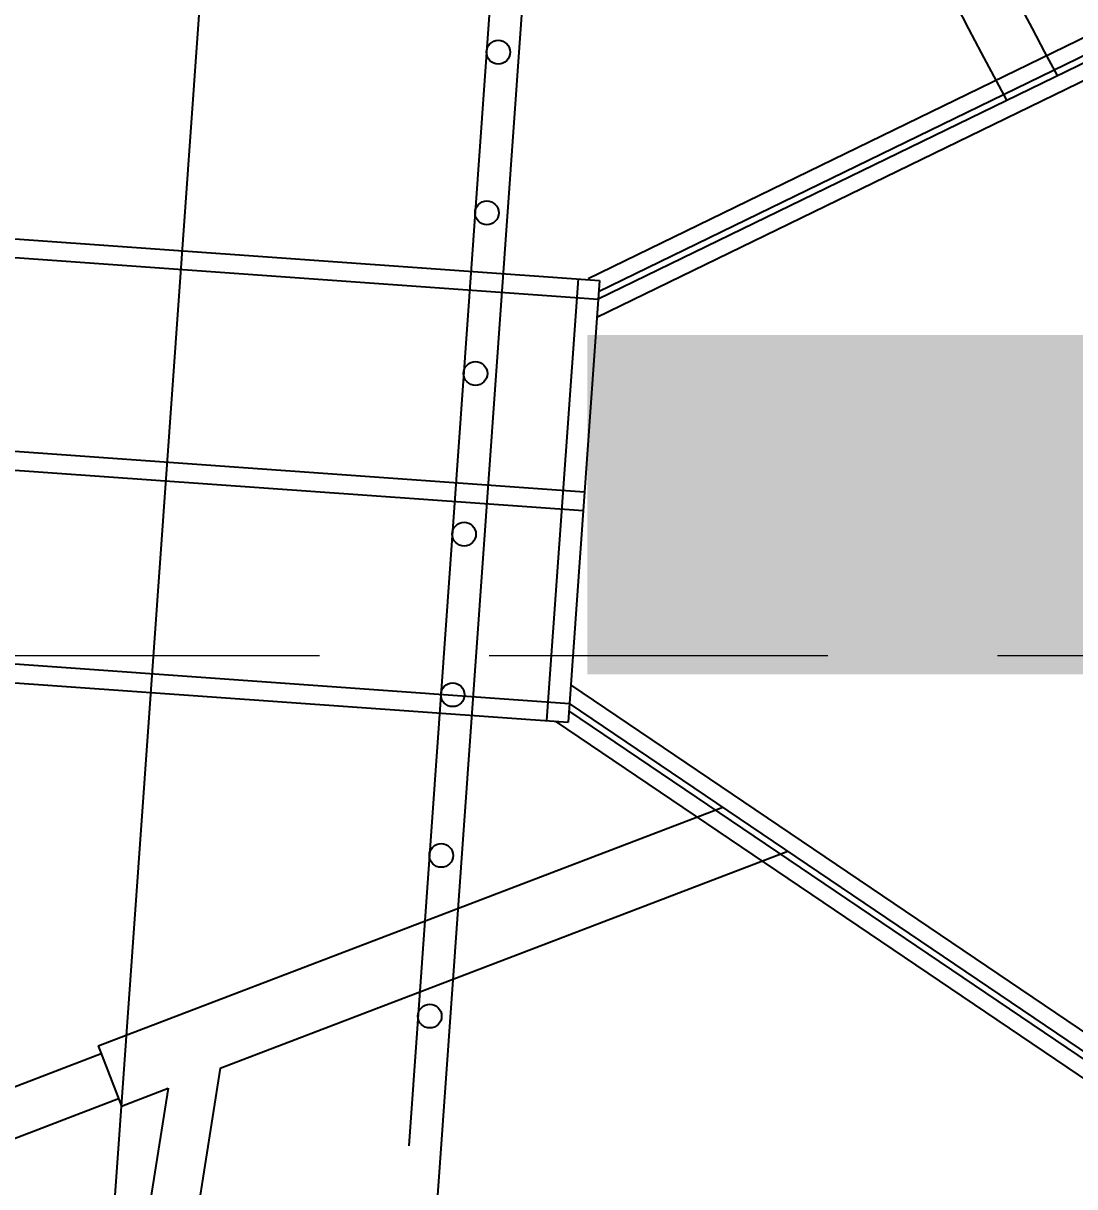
# Model space of a CAD drawing. Header units: feet. Extents: x 7707 to 9528, y 2602 to 5512.
# Drawn here: x 9211.39 to 9242.41, y 3996.26 to 4030.58 of the extents above; entities that cross this region are included whole.
import ezdxf
from ezdxf.enums import TextEntityAlignment as Align

# ---------------------------------------------------------------- set-up
doc = ezdxf.new("R2010")
doc.units = ezdxf.units.FT
doc.header["$LTSCALE"] = 0.4
doc.header["$MEASUREMENT"] = 0
doc.linetypes.add('HIDDEN', pattern=[0.375, 0.25, -0.125])
for name, color, linetype in [('ECB', 84, 'Continuous'), ('grid', 254, 'HIDDEN'), ('LOT NUM', 7, 'Continuous'), ('PAVING', 7, 'Continuous'), ('ROW', 7, 'Continuous'), ('STORM', 7, 'Continuous')]:
    doc.layers.add(name, color=color, linetype=linetype)
doc.styles.get("Standard").update_dxf_attribs({"font": 'ARIAL.TTF'})

msp = doc.modelspace()

# ---------------------------------------------------------------- linework, layer by layer
at = {"layer": 'ECB', "color": 5, "const_width": 10}
msp.add_lwpolyline([(9228.033, 4016.381), (9284.284, 4016.381)], dxfattribs=at)
at = {"layer": 'grid', "color": 252, "linetype": 'HIDDEN', "lineweight": 0, "ltscale": 100}
msp.add_line((7755.132, 4011.928), (9480.304, 4011.928), dxfattribs=at)
at = {"layer": 'PAVING'}
for p, q in [((9251.689, 4524.513), (9194.385, 3719.049)), ((9226.049, 4043.638), (9222.765, 3997.472))]:
    msp.add_line(p, q, dxfattribs=at)
for centre in [(9225.408, 4029.725), (9225.07, 4024.987), (9224.733, 4020.249), (9224.396, 4015.511), (9224.059, 4010.773), (9223.722, 4006.035), (9223.385, 4001.297)]:
    msp.add_circle(centre, 0.35, dxfattribs=at)
at = {"layer": 'ROW'}
msp.add_line((9261.165, 4523.839), (9203.861, 3718.374), dxfattribs=at)
at = {"layer": 'STORM', "color": 5}
for p, q in [((9248.779, 4033.115), (9228.06, 4023.042)), ((9248.986, 4032.688), (9228.367, 4022.662)), ((9249.069, 4032.517), (9228.351, 4022.443)), ((9249.277, 4032.09), (9228.312, 4021.896)), ((9175.324, 4026.771), (9228.39, 4022.996)), ((9175.285, 4026.219), (9228.351, 4022.443)), ((9227.759, 4023.041), (9226.832, 4010.012)), ((9228.39, 4022.996), (9227.463, 4009.967)), ((9174.868, 4020.534), (9227.947, 4016.758)), ((9174.841, 4019.981), (9227.907, 4016.205)), ((9174.437, 4014.295), (9227.503, 4010.519)), ((9174.397, 4013.742), (9227.463, 4009.967)), ((9246.852, 3998.007), (9227.542, 4011.066)), ((9246.586, 3997.614), (9227.503, 4010.519)), ((9246.213, 3997.063), (9227.094, 4009.993)), ((9246.48, 3997.457), (9227.487, 4010.301)), ((9213.606, 4000.415), (9232.027, 4007.46)), ((9217.203, 3999.756), (9233.948, 4006.161)), ((9213.606, 4000.415), (9214.285, 3998.64)), ((9185.035, 3989.233), (9213.691, 4000.193)), ((9217.203, 3999.756), (9215.498, 3989.072)), ((9215.666, 3999.168), (9214.091, 3989.297)), ((9214.285, 3998.64), (9215.666, 3999.168)), ((9184.924, 3987.664), (9214.2, 3998.862))]:
    msp.add_line(p, q, dxfattribs=at)
at = {"layer": 'STORM', "color": 5, "extrusion": (0, 0, -1)}
for radius, start in [(190.831, 331.67543), (189.169, 331.65438)]:
    msp.add_arc((-9408.392, 4118.849), radius, start, 2.06364, dxfattribs=at)

# ---------------------------------------------------------------- texts
at = {"layer": 'LOT NUM', "color": 7}
msp.add_text('WENKE DRIVE', height=12, rotation=86.9893, dxfattribs=at).set_placement((9200.075, 4028.24), align=Align.MIDDLE_LEFT)

doc.saveas('drawing.dxf')
